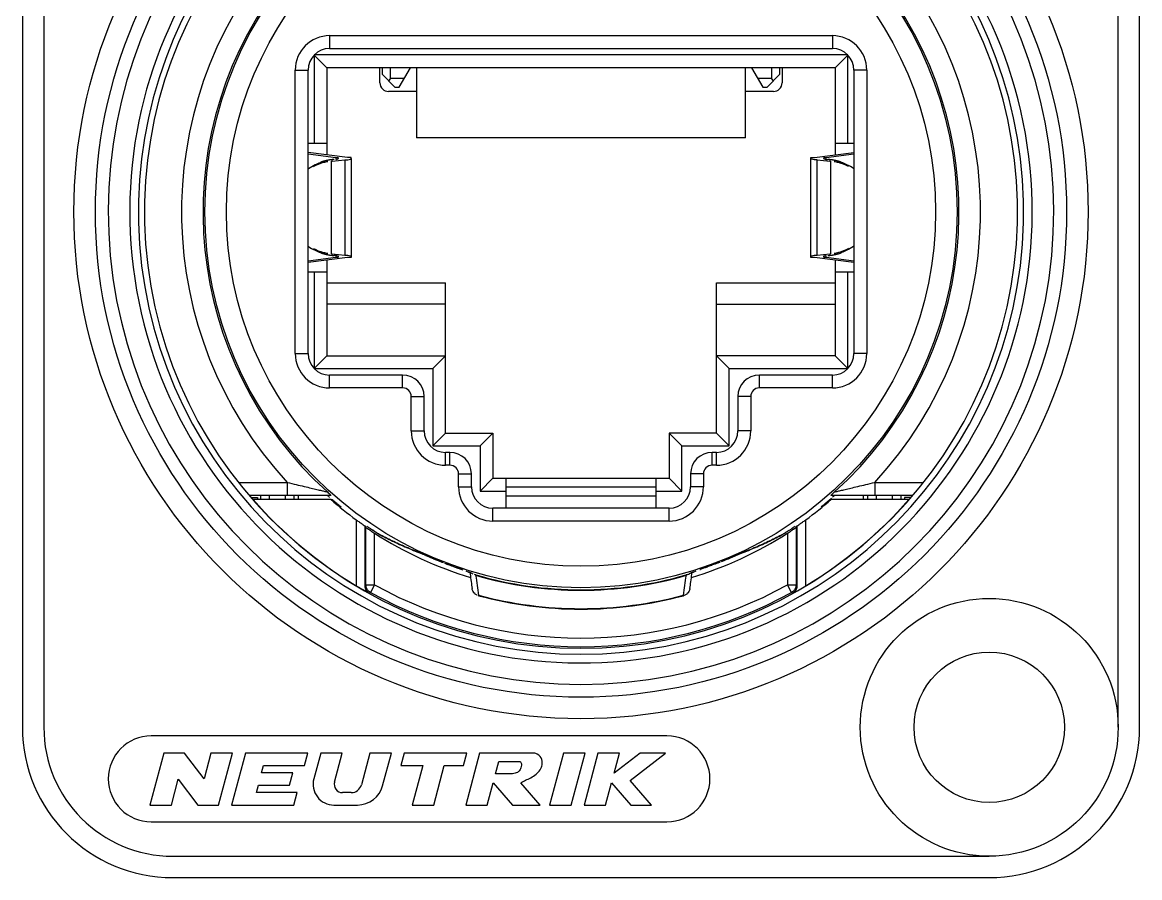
# Model space of a CAD drawing. Extents: x 0 to 52, y 0 to 62.
# Drawn here: x 0 to 52, y 0 to 39.8 of the extents above; entities that cross this region are included whole.
import ezdxf

# ---------------------------------------------------------------- set-up
doc = ezdxf.new("R2010")
doc.units = 0
doc.layers.get('0').update_dxf_attribs({"true_color": 0xffffff})

msp = doc.modelspace()

# ---------------------------------------------------------------- linework, layer by layer
at = {"linetype": 'Continuous'}
for p, q in [((0, 55), (0, 7)), ((1, 55), (1, 7)), ((51, 7), (51, 55)), ((52, 7), (52, 55)), ((14.3, 39.2), (14.3, 38.6)), ((14.3, 39.2), (37.7, 39.2)), ((37.7, 39.2), (37.7, 38.6)), ((14.3, 38.6), (37.7, 38.6)), ((13.575, 38.287), (13.575, 34.2)), ((14.175, 37.7), (13.581, 38.294)), ((38.414, 38.3), (13.587, 38.3)), ((38.419, 38.294), (37.825, 37.7)), ((38.425, 34.2), (38.425, 38.288)), ((12.7, 24.4), (12.7, 37.6)), ((12.7, 37.6), (13.3, 37.6)), ((13.3, 24.4), (13.3, 37.6)), ((14.175, 37.7), (14.175, 33.656)), ((37.825, 37.7), (14.175, 37.7)), ((16.64, 37), (16.64, 37.7)), ((16.74, 37.7), (16.74, 37.4)), ((17.14, 37.2), (17.14, 37.7)), ((17.54, 36.8), (18.06, 37.7)), ((18.34, 37.7), (18.34, 34.45)), ((33.66, 34.45), (33.66, 37.7)), ((33.94, 37.7), (34.46, 36.8)), ((34.86, 37.7), (34.86, 37.2)), ((35.26, 37.4), (35.26, 37.7)), ((35.36, 37.7), (35.36, 37)), ((37.825, 37.7), (37.825, 33.656)), ((39.3, 37.6), (38.7, 37.6)), ((38.7, 37.6), (38.7, 24.4)), ((39.3, 37.6), (39.3, 24.4)), ((17.34, 36.8), (16.74, 37.4)), ((17.14, 37.2), (17.04, 37.1)), ((17.771, 37.2), (17.14, 37.2)), ((34.86, 37.2), (34.229, 37.2)), ((35.26, 37.4), (34.66, 36.8)), ((34.96, 37.1), (34.86, 37.2)), ((18.34, 36.6), (17.04, 36.6)), ((17.34, 36.8), (17.54, 36.8)), ((34.96, 36.6), (33.66, 36.6)), ((34.46, 36.8), (34.66, 36.8)), ((33.66, 34.45), (18.34, 34.45)), ((13.3, 34.2), (14.175, 34.2)), ((37.825, 34.2), (38.7, 34.2)), ((15.13, 33.533), (13.3, 33.768)), ((14.587, 33.517), (13.3, 33.683)), ((14.42, 33.36), (14.391, 33.357)), ((14.391, 29.043), (14.391, 33.357)), ((14.507, 33.436), (14.42, 33.428)), ((14.42, 33.36), (14.42, 33.428)), ((14.42, 33.36), (15.016, 33.417)), ((14.587, 33.517), (14.587, 33.436)), ((15.016, 33.417), (15.016, 28.983)), ((15.32, 28.919), (15.32, 33.481)), ((36.68, 33.481), (36.68, 28.919)), ((36.87, 33.533), (38.7, 33.768)), ((36.984, 33.417), (37.58, 33.36)), ((36.984, 28.983), (36.984, 33.417)), ((38.7, 33.683), (37.413, 33.517)), ((37.413, 33.436), (37.413, 33.517)), ((37.58, 33.428), (37.493, 33.436)), ((37.58, 33.428), (37.58, 33.36)), ((37.609, 33.357), (37.58, 33.36)), ((37.609, 33.357), (37.609, 29.043)), ((13.3, 28.717), (14.587, 28.883)), ((15.13, 28.867), (13.3, 28.632)), ((14.175, 28.744), (14.175, 24.3)), ((14.391, 29.043), (14.42, 29.04)), ((14.42, 28.972), (14.42, 29.04)), ((14.42, 29.04), (15.016, 28.983)), ((14.42, 28.972), (14.507, 28.964)), ((14.587, 28.964), (14.587, 28.883)), ((38.7, 28.632), (36.87, 28.867)), ((36.984, 28.983), (37.58, 29.04)), ((37.413, 28.883), (37.413, 28.972)), ((37.413, 28.883), (38.7, 28.717)), ((37.493, 28.964), (37.58, 28.972)), ((37.58, 29.04), (37.609, 29.043)), ((37.58, 29.04), (37.58, 28.972)), ((37.825, 28.744), (37.825, 24.3)), ((13.3, 28.2), (14.175, 28.2)), ((13.575, 28.2), (13.575, 23.712)), ((37.825, 28.2), (38.7, 28.2)), ((38.425, 23.713), (38.425, 28.2)), ((14.175, 27.7), (19.7, 27.7)), ((19.7, 20.7), (19.7, 27.7)), ((32.3, 27.7), (37.825, 27.7)), ((32.3, 20.7), (32.3, 27.7)), ((19.7, 26.7), (14.175, 26.7)), ((32.3, 26.7), (37.825, 26.7)), ((12.7, 24.4), (13.3, 24.4)), ((14.175, 24.3), (13.581, 23.706)), ((14.175, 24.3), (19.7, 24.3)), ((19.1, 23.7), (19.7, 24.3)), ((37.825, 24.3), (32.3, 24.3)), ((32.9, 23.7), (32.3, 24.3)), ((37.825, 24.3), (38.419, 23.706)), ((39.3, 24.4), (38.7, 24.4)), ((13.586, 23.7), (19.1, 23.7)), ((19.1, 23.7), (19.1, 20.1)), ((32.9, 23.7), (38.413, 23.7)), ((32.9, 20.1), (32.9, 23.7)), ((14.3, 22.8), (14.3, 23.4)), ((17.7, 23.4), (14.3, 23.4)), ((17.7, 22.8), (17.7, 23.4)), ((37.7, 23.4), (34.3, 23.4)), ((34.3, 22.8), (34.3, 23.4)), ((37.7, 22.8), (37.7, 23.4)), ((17.7, 22.8), (14.3, 22.8)), ((18.1, 22.4), (18.7, 22.4)), ((18.1, 20.8), (18.1, 22.4)), ((18.7, 20.8), (18.7, 22.4)), ((33.9, 22.4), (33.3, 22.4)), ((33.3, 22.4), (33.3, 20.8)), ((33.9, 22.4), (33.9, 20.8)), ((37.7, 22.8), (34.3, 22.8)), ((18.1, 20.8), (18.7, 20.8)), ((19.7, 20.7), (19.1, 20.1)), ((19.7, 20.7), (21.9, 20.7)), ((21.3, 20.1), (21.9, 20.7)), ((21.9, 20.7), (21.9, 18.6)), ((32.3, 20.7), (30.1, 20.7)), ((30.7, 20.1), (30.1, 20.7)), ((30.1, 20.7), (30.1, 18.6)), ((32.3, 20.7), (32.9, 20.1)), ((33.9, 20.8), (33.3, 20.8)), ((19.1, 20.1), (21.3, 20.1)), ((19.9, 19.8), (19.7, 19.8)), ((19.7, 19.2), (19.7, 19.8)), ((19.9, 19.2), (19.9, 19.8)), ((21.3, 20.1), (21.3, 18)), ((30.7, 20.1), (32.9, 20.1)), ((30.7, 18), (30.7, 20.1)), ((32.3, 19.8), (32.1, 19.8)), ((32.1, 19.2), (32.1, 19.8)), ((32.3, 19.2), (32.3, 19.8)), ((19.9, 19.2), (19.7, 19.2)), ((20.3, 18.8), (20.9, 18.8)), ((20.3, 18.2), (20.3, 18.8)), ((20.9, 18.2), (20.9, 18.8)), ((31.7, 18.8), (31.1, 18.8)), ((31.1, 18.8), (31.1, 18.2)), ((31.7, 18.8), (31.7, 18.2)), ((32.3, 19.2), (32.1, 19.2)), ((10.085, 18.4), (12.329, 18.4)), ((12.329, 18.4), (12.329, 17.8)), ((21.9, 18.6), (21.3, 18)), ((21.9, 18.6), (30.1, 18.6)), ((22.5, 18.6), (22.5, 17.2)), ((22.5, 18.2), (29.5, 18.2)), ((29.5, 17.2), (29.5, 18.6)), ((30.1, 18.6), (30.7, 18)), ((39.671, 18.4), (41.915, 18.4)), ((39.671, 18.4), (39.671, 17.8)), ((10.573, 17.8), (14.367, 17.8)), ((10.655, 17.7), (10.95, 17.7)), ((10.95, 17.7), (10.95, 17.6)), ((11.102, 17.6), (11.1, 17.8)), ((11.502, 17.6), (11.5, 17.8)), ((12.252, 17.6), (12.253, 17.8)), ((12.652, 17.6), (12.653, 17.8)), ((12.854, 17.6), (12.856, 17.801)), ((20.3, 18.2), (20.9, 18.2)), ((21.3, 18), (22.5, 18)), ((22.5, 17.771), (29.5, 17.771)), ((29.5, 18), (30.7, 18)), ((31.7, 18.2), (31.1, 18.2)), ((37.633, 17.8), (41.427, 17.8)), ((39.146, 17.6), (39.144, 17.801)), ((39.348, 17.6), (39.347, 17.8)), ((39.748, 17.6), (39.747, 17.8)), ((40.498, 17.6), (40.5, 17.8)), ((40.898, 17.6), (40.9, 17.8)), ((41.345, 17.7), (41.05, 17.7)), ((41.05, 17.7), (41.05, 17.6)), ((14.359, 17.6), (10.736, 17.6)), ((30.1, 17.2), (21.9, 17.2)), ((21.9, 16.6), (21.9, 17.2)), ((30.1, 16.6), (30.1, 17.2)), ((41.264, 17.6), (37.641, 17.6)), ((15.537, 16.662), (15.537, 13.591)), ((36.463, 13.591), (36.463, 16.662)), ((15.937, 16.374), (15.993, 16.302)), ((15.937, 16.374), (15.937, 13.598)), ((15.993, 13.632), (15.993, 16.302)), ((30.1, 16.6), (21.9, 16.6)), ((36.007, 16.302), (36.063, 16.374)), ((36.007, 16.302), (36.007, 13.632)), ((36.063, 13.598), (36.063, 16.374)), ((16.393, 13.631), (16.393, 16.033)), ((16.676, 15.945), (16.651, 15.96)), ((35.323, 15.945), (35.324, 15.945)), ((35.324, 15.945), (35.349, 15.96)), ((35.607, 16.033), (35.607, 13.63)), ((33.364, 15.071), (33.393, 15.083)), ((19.527, 14.691), (19.579, 14.671)), ((32.421, 14.671), (32.473, 14.691)), ((20.471, 14.345), (20.499, 14.334)), ((21.048, 14.115), (21.047, 14.116)), ((21.076, 14.106), (21.048, 14.115)), ((21.099, 14.082), (21.097, 14.076)), ((21.103, 14.098), (21.099, 14.082)), ((30.897, 14.098), (30.903, 14.076)), ((30.952, 14.115), (30.924, 14.106)), ((30.953, 14.116), (30.952, 14.115)), ((15.993, 13.632), (16.393, 13.632)), ((16.393, 13.632), (16.2, 13.282)), ((35.607, 13.632), (36.007, 13.632)), ((35.8, 13.282), (35.607, 13.632)), ((20.931, 13.46), (20.931, 13.46)), ((21.224, 13.127), (21.23, 13.15)), ((30.772, 13.143), (30.77, 13.15)), ((30.776, 13.127), (30.772, 13.143)), ((31.069, 13.46), (31.069, 13.46)), ((30, 6.6), (6, 6.6)), ((6.583, 5.8), (5.935, 3.381)), ((7.551, 5.8), (6.583, 5.8)), ((8.458, 4.599), (7.551, 5.8)), ((8.78, 5.8), (8.458, 4.599)), ((9.782, 5.8), (8.78, 5.8)), ((9.134, 3.381), (9.782, 5.8)), ((10.383, 5.8), (9.735, 3.381)), ((13.285, 5.8), (10.383, 5.8)), ((13.13, 5.219), (13.285, 5.8)), ((13.886, 5.8), (13.565, 4.599)), ((14.888, 5.8), (13.886, 5.8)), ((14.526, 4.449), (14.888, 5.8)), ((16.174, 5.8), (15.778, 4.32)), ((17.176, 5.8), (16.174, 5.8)), ((16.768, 4.278), (17.176, 5.8)), ((17.777, 5.8), (17.622, 5.219)), ((20.68, 5.8), (17.777, 5.8)), ((20.524, 5.219), (20.68, 5.8)), ((21.281, 5.8), (20.633, 3.381)), ((23.7, 5.8), (21.281, 5.8)), ((25.188, 5.8), (24.54, 3.381)), ((26.189, 5.8), (25.188, 5.8)), ((25.541, 3.381), (26.189, 5.8)), ((26.79, 5.8), (26.142, 3.381)), ((27.792, 5.8), (26.79, 5.8)), ((27.542, 4.865), (27.792, 5.8)), ((28.749, 5.8), (27.542, 4.865)), ((28.285, 4.523), (29.935, 5.8)), ((29.935, 5.8), (28.749, 5.8)), ((11.138, 4.881), (11.229, 5.219)), ((11.229, 5.219), (13.13, 5.219)), ((17.622, 5.219), (18.638, 5.219)), ((18.638, 5.219), (18.145, 3.381)), ((19.147, 3.381), (19.639, 5.219)), ((19.639, 5.219), (20.524, 5.219)), ((22.023, 4.832), (22.179, 5.413)), ((22.179, 5.413), (23.146, 5.413)), ((12.589, 4.881), (11.138, 4.881)), ((12.434, 4.3), (12.589, 4.881)), ((22.749, 4.832), (22.023, 4.832)), ((6.937, 3.381), (7.258, 4.582)), ((7.258, 4.582), (8.166, 3.381)), ((10.892, 3.961), (10.983, 4.3)), ((10.983, 4.3), (12.434, 4.3)), ((21.634, 3.381), (21.91, 4.409)), ((21.91, 4.409), (22.81, 3.381)), ((24.096, 3.381), (23.196, 4.409)), ((27.144, 3.381), (27.419, 4.409)), ((27.419, 4.409), (28.321, 3.381)), ((29.287, 3.381), (28.285, 4.523)), ((12.793, 3.961), (10.892, 3.961)), ((12.637, 3.381), (12.793, 3.961)), ((15.311, 3.962), (14.9, 3.962)), ((5.935, 3.381), (6.937, 3.381)), ((8.166, 3.381), (9.134, 3.381)), ((9.735, 3.381), (12.637, 3.381)), ((14.499, 3.381), (15.6, 3.381)), ((18.145, 3.381), (19.147, 3.381)), ((20.633, 3.381), (21.634, 3.381)), ((22.81, 3.381), (24.096, 3.381)), ((24.54, 3.381), (25.541, 3.381)), ((26.142, 3.381), (27.144, 3.381)), ((28.321, 3.381), (29.287, 3.381)), ((6, 2.6), (30, 2.6)), ((7, 1), (45, 1)), ((7, 0), (45, 0))]:
    msp.add_line(p, q, dxfattribs=at)
for centre, radius in [((26, 31), 23.6), ((26, 31), 22.6), ((26, 31), 17.504), ((26, 31), 16.504), ((45, 7), 6), ((45, 7), 3.5)]:
    msp.add_circle(centre, radius, dxfattribs=at)
for centre, radius, start, end in [((26, 31), 22, 100.6343, 79.3657), ((26, 31), 21, 98.5278, 98.5093), ((26, 31), 20.6, 98.3933, 81.6067), ((26, 31), 20.318, 98.5105, 81.4895), ((26, 31), 18.592, 139.7989, 222.666), ((26, 31), 18.592, 317.334, 40.2011), ((26, 31), 17.592, 143.8234, 227.8628), ((26, 31), 17.592, 312.1372, 36.1766), ((14.3, 37.6), 1.6, 90, 180), ((37.7, 37.6), 1.6, 0, 90), ((14.3, 37.6), 1, 90, 180), ((37.7, 37.6), 1, 0, 90), ((17.04, 37), 0.4, 180, 270), ((34.96, 37), 0.4, 270, 0), ((14.3, 24.4), 1.6, 180, 270), ((14.3, 24.4), 1, 180, 270), ((37.7, 24.4), 1, 270, 0), ((37.7, 24.4), 1.6, 270, 0), ((17.7, 22.4), 1, 0, 90), ((34.3, 22.4), 1, 90, 180), ((17.7, 22.4), 0.4, 0, 90), ((34.3, 22.4), 0.4, 90, 180), ((19.7, 20.8), 1.6, 180, 270), ((19.7, 20.8), 1, 180, 270), ((32.3, 20.8), 1, 270, 0), ((32.3, 20.8), 1.6, 270, 0), ((19.9, 18.8), 1, 0, 90), ((32.1, 18.8), 1, 90, 180), ((19.9, 18.8), 0.4, 0, 90), ((32.1, 18.8), 0.4, 90, 180), ((21.9, 18.2), 1.6, 180, 270), ((21.9, 18.2), 1, 180, 270), ((30.1, 18.2), 1, 270, 0), ((30.1, 18.2), 1.6, 270, 0), ((26, 31), 20.311, 221.2795, 238.994), ((26, 31), 17.75, 229.0192, 233.8814), ((26, 31), 17.75, 306.1186, 310.9808), ((26, 31), 20.311, 301.006, 318.7205), ((26, 31), 17.785, 237.3046, 253.1992), ((26, 31), 17.785, 286.8008, 302.6954), ((26, 31), 17.546, 248.3512, 248.5346), ((26, 31), 17.546, 291.4654, 291.6488), ((26, 31), 17.62, 253.8432, 286.1568), ((26, 31), 17.597, 253.8432, 286.1568), ((26, 31), 19.848, 241.0528, 298.9454), ((26, 31), 20.248, 241.052, 298.948), ((26, 31), 18.5, 255.0394, 284.9606), ((26, 31), 18.477, 255.0394, 284.9606), ((7, 7), 7, 180, 270), ((7, 7), 6, 180, 270), ((45, 7), 7, 270, 0), ((6, 4.6), 2, 90, 270), ((30, 4.6), 2, 270, 90), ((14.499, 4.349), 0.968, 165, 270), ((14.9, 4.349), 0.387, 165, 270), ((15.311, 4.445), 0.484, 270, 345), ((15.6, 4.591), 1.209, 270, 345)]:
    msp.add_arc(centre, radius, start, end, dxfattribs=at)
for points, knots in [([(13.299, 32.997), (13.308, 33.003), (13.414, 33.077), (13.605, 33.187), (13.798, 33.27), (13.882, 33.302)], [0, 0, 0, 0, 0.0301156, 0.3873362, 0.6592478, 0.6592478, 0.6592478, 0.6592478]), ([(14.214, 33.332), (14.144, 33.32), (13.908, 33.27), (13.681, 33.179), (13.53, 33.1)], [0, 0, 0, 0, 0.2127395, 0.7248306, 0.7248306, 0.7248306, 0.7248306]), ([(14.003, 33.344), (14.002, 33.343), (13.998, 33.342), (13.992, 33.34), (13.985, 33.338), (13.976, 33.335), (13.967, 33.332), (13.958, 33.329), (13.947, 33.326), (13.936, 33.322), (13.924, 33.318), (13.911, 33.313), (13.897, 33.308), (13.887, 33.304), (13.882, 33.302)], [0, 0, 0, 0, 0.003526, 0.0109841, 0.0190301, 0.0277393, 0.0371422, 0.0472488, 0.0582198, 0.0699813, 0.0827806, 0.0965328, 0.1114709, 0.12758, 0.12758, 0.12758, 0.12758]), ([(14.225, 33.4), (14.22, 33.399), (14.211, 33.397), (14.198, 33.394), (14.185, 33.392), (14.174, 33.389), (14.163, 33.387), (14.154, 33.384), (14.145, 33.382), (14.136, 33.38), (14.128, 33.378), (14.121, 33.377), (14.115, 33.375), (14.108, 33.373), (14.103, 33.372), (14.097, 33.371), (14.092, 33.369), (14.088, 33.368), (14.082, 33.367), (14.076, 33.365), (14.07, 33.363), (14.064, 33.362), (14.059, 33.36), (14.054, 33.359), (14.048, 33.357), (14.041, 33.355), (14.034, 33.353), (14.028, 33.351), (14.023, 33.35), (14.018, 33.348), (14.012, 33.347), (14.007, 33.345), (14.004, 33.344), (14.003, 33.344)], [0, 0, 0, 0, 0.0148207, 0.0282656, 0.0410009, 0.0525802, 0.0634872, 0.0734149, 0.0828113, 0.0912498, 0.0993303, 0.1066851, 0.1135428, 0.1199303, 0.1258676, 0.1313443, 0.1363811, 0.1410981, 0.1454688, 0.1532803, 0.1599803, 0.1657464, 0.1707577, 0.1761448, 0.1824073, 0.1896875, 0.1981452, 0.2028801, 0.2079901, 0.2135032, 0.2194527, 0.2258579, 0.2292522, 0.2292522, 0.2292522, 0.2292522]), ([(14.317, 33.415), (14.309, 33.414), (14.296, 33.412), (14.276, 33.409), (14.258, 33.406), (14.241, 33.403), (14.23, 33.401), (14.225, 33.4)], [0, 0, 0, 0, 0.02173107, 0.04118509, 0.05979579, 0.07689385, 0.09260785, 0.09260785, 0.09260785, 0.09260785]), ([(14.42, 33.428), (14.41, 33.427), (14.391, 33.425), (14.364, 33.422), (14.34, 33.419), (14.324, 33.416), (14.317, 33.415)], [0, 0, 0, 0, 0.0293217, 0.0568735, 0.0817309, 0.1042694, 0.1042694, 0.1042694, 0.1042694]), ([(14.71, 33.487), (14.711, 33.488), (14.73, 33.529), (14.629, 33.512), (14.587, 33.517)], [0, 0, 0, 0, 0.0038966, 0.1316723, 0.1316723, 0.1316723, 0.1316723]), ([(14.616, 33.438), (14.64, 33.441), (14.675, 33.453), (14.704, 33.477), (14.71, 33.487)], [0, 0, 0, 0, 0.0728177, 0.1084919, 0.1084919, 0.1084919, 0.1084919]), ([(15.016, 33.417), (15.101, 33.425), (15.214, 33.406), (15.298, 33.474), (15.306, 33.489)], [0, 0, 0, 0, 0.2557124, 0.3066841, 0.3066841, 0.3066841, 0.3066841]), ([(15.306, 33.489), (15.307, 33.491), (15.334, 33.55), (15.191, 33.525), (15.13, 33.533)], [0, 0, 0, 0, 0.0055715, 0.1880857, 0.1880857, 0.1880857, 0.1880857]), ([(36.694, 33.489), (36.693, 33.491), (36.666, 33.55), (36.809, 33.525), (36.87, 33.533)], [0, 0, 0, 0, 0.0055666, 0.1881033, 0.1881033, 0.1881033, 0.1881033]), ([(36.984, 33.417), (36.899, 33.425), (36.786, 33.406), (36.702, 33.474), (36.694, 33.489)], [0, 0, 0, 0, 0.255745, 0.3067081, 0.3067081, 0.3067081, 0.3067081]), ([(37.413, 33.517), (37.371, 33.512), (37.27, 33.529), (37.289, 33.488), (37.29, 33.487)], [0, 0, 0, 0, 0.1277757, 0.1316723, 0.1316723, 0.1316723, 0.1316723]), ([(37.29, 33.487), (37.296, 33.477), (37.354, 33.429), (37.433, 33.442), (37.493, 33.436)], [0, 0, 0, 0, 0.0356742, 0.2146957, 0.2146957, 0.2146957, 0.2146957]), ([(37.998, 33.343), (37.996, 33.344), (37.992, 33.345), (37.986, 33.347), (37.978, 33.349), (37.971, 33.351), (37.965, 33.353), (37.959, 33.355), (37.953, 33.357), (37.948, 33.358), (37.944, 33.359), (37.939, 33.361), (37.935, 33.362), (37.93, 33.363), (37.925, 33.365), (37.919, 33.366), (37.913, 33.368), (37.906, 33.37), (37.899, 33.372), (37.891, 33.373), (37.883, 33.376), (37.874, 33.378), (37.865, 33.38), (37.854, 33.383), (37.843, 33.385), (37.831, 33.388), (37.818, 33.391), (37.803, 33.394), (37.788, 33.397), (37.771, 33.4), (37.753, 33.404), (37.734, 33.407), (37.713, 33.411), (37.691, 33.414), (37.666, 33.418), (37.64, 33.421), (37.611, 33.425), (37.59, 33.427), (37.58, 33.428)], [0, 0, 0, 0, 0.004436, 0.0128132, 0.0205838, 0.0277769, 0.0344426, 0.0406214, 0.0463513, 0.0516613, 0.0565845, 0.0611512, 0.0657776, 0.0707761, 0.0761654, 0.0819933, 0.0882731, 0.0950307, 0.102349, 0.1102449, 0.1187646, 0.1279337, 0.1378641, 0.1484038, 0.1601186, 0.1724133, 0.1859072, 0.2004796, 0.21604, 0.2330393, 0.2513544, 0.2709684, 0.2921282, 0.3150608, 0.3396104, 0.3660475, 0.3956193, 0.4269927, 0.4269927, 0.4269927, 0.4269927]), ([(38.442, 33.114), (38.298, 33.188), (38.08, 33.273), (37.853, 33.321), (37.784, 33.332)], [0, 0, 0, 0, 0.4868596, 0.6945602, 0.6945602, 0.6945602, 0.6945602]), ([(38.118, 33.302), (38.112, 33.304), (38.101, 33.308), (38.085, 33.314), (38.071, 33.319), (38.057, 33.324), (38.044, 33.328), (38.033, 33.332), (38.022, 33.336), (38.012, 33.339), (38.004, 33.342), (37.999, 33.343), (37.998, 33.343)], [0, 0, 0, 0, 0.0181316, 0.0349558, 0.0504542, 0.0647899, 0.0781174, 0.0903861, 0.1017901, 0.1123385, 0.1221066, 0.1267164, 0.1267164, 0.1267164, 0.1267164]), ([(38.7, 33.001), (38.698, 33.002), (38.595, 33.075), (38.405, 33.186), (38.205, 33.27), (38.118, 33.302)], [0, 0, 0, 0, 0.006355, 0.3785238, 0.6571849, 0.6571849, 0.6571849, 0.6571849]), ([(13.3, 29.399), (13.302, 29.398), (13.405, 29.325), (13.595, 29.214), (13.795, 29.13), (13.882, 29.098)], [0, 0, 0, 0, 0.006355, 0.3785238, 0.657185, 0.657185, 0.657185, 0.657185]), ([(13.543, 29.295), (13.691, 29.217), (13.912, 29.126), (14.145, 29.079), (14.214, 29.067)], [0, 0, 0, 0, 0.5007158, 0.7113541, 0.7113541, 0.7113541, 0.7113541]), ([(37.789, 29.068), (37.86, 29.08), (38.095, 29.129), (38.32, 29.222), (38.469, 29.301)], [0, 0, 0, 0, 0.2144326, 0.7208396, 0.7208396, 0.7208396, 0.7208396]), ([(38.701, 29.403), (38.692, 29.397), (38.586, 29.323), (38.395, 29.213), (38.202, 29.13), (38.118, 29.098)], [0, 0, 0, 0, 0.0301156, 0.3873362, 0.6592478, 0.6592478, 0.6592478, 0.6592478]), ([(13.882, 29.098), (13.888, 29.096), (13.899, 29.092), (13.915, 29.086), (13.929, 29.081), (13.943, 29.076), (13.956, 29.072), (13.967, 29.068), (13.978, 29.064), (13.988, 29.061), (13.996, 29.058), (14.001, 29.057), (14.002, 29.057)], [0, 0, 0, 0, 0.0181316, 0.0349558, 0.0504542, 0.0647899, 0.0781174, 0.0903861, 0.1017901, 0.1123385, 0.1221066, 0.1267164, 0.1267164, 0.1267164, 0.1267164]), ([(14.002, 29.057), (14.004, 29.056), (14.008, 29.055), (14.014, 29.053), (14.022, 29.051), (14.029, 29.049), (14.035, 29.047), (14.041, 29.045), (14.047, 29.043), (14.052, 29.042), (14.056, 29.041), (14.061, 29.039), (14.065, 29.038), (14.07, 29.037), (14.075, 29.035), (14.081, 29.034), (14.087, 29.032), (14.094, 29.03), (14.101, 29.028), (14.109, 29.027), (14.117, 29.024), (14.126, 29.022), (14.135, 29.02), (14.146, 29.017), (14.157, 29.015), (14.169, 29.012), (14.182, 29.009), (14.197, 29.006), (14.212, 29.003), (14.229, 29), (14.247, 28.996), (14.266, 28.993), (14.287, 28.989), (14.309, 28.986), (14.334, 28.982), (14.36, 28.979), (14.389, 28.975), (14.41, 28.973), (14.42, 28.972)], [0, 0, 0, 0, 0.004436, 0.0128132, 0.0205838, 0.0277769, 0.0344426, 0.0406214, 0.0463513, 0.0516613, 0.0565845, 0.0611512, 0.0657776, 0.0707761, 0.0761654, 0.0819933, 0.0882731, 0.0950307, 0.102349, 0.1102449, 0.1187646, 0.1279337, 0.1378641, 0.1484038, 0.1601186, 0.1724133, 0.1859072, 0.2004796, 0.21604, 0.2330393, 0.2513544, 0.2709684, 0.2921282, 0.3150608, 0.3396104, 0.3660475, 0.3956194, 0.4269927, 0.4269927, 0.4269927, 0.4269927]), ([(14.71, 28.913), (14.704, 28.923), (14.646, 28.971), (14.567, 28.958), (14.507, 28.964)], [0, 0, 0, 0, 0.0356742, 0.2146957, 0.2146957, 0.2146957, 0.2146957]), ([(14.587, 28.883), (14.629, 28.888), (14.73, 28.871), (14.711, 28.912), (14.71, 28.913)], [0, 0, 0, 0, 0.1277757, 0.1316723, 0.1316723, 0.1316723, 0.1316723]), ([(15.016, 28.983), (15.101, 28.975), (15.214, 28.994), (15.298, 28.926), (15.306, 28.911)], [0, 0, 0, 0, 0.255745, 0.3067081, 0.3067081, 0.3067081, 0.3067081]), ([(15.306, 28.911), (15.307, 28.909), (15.334, 28.85), (15.191, 28.875), (15.13, 28.867)], [0, 0, 0, 0, 0.0055666, 0.1881033, 0.1881033, 0.1881033, 0.1881033]), ([(36.87, 28.867), (36.809, 28.875), (36.666, 28.85), (36.693, 28.909), (36.694, 28.911)], [0, 0, 0, 0, 0.1825367, 0.1881033, 0.1881033, 0.1881033, 0.1881033]), ([(36.694, 28.911), (36.702, 28.926), (36.786, 28.994), (36.899, 28.975), (36.984, 28.983)], [0, 0, 0, 0, 0.0509631, 0.3067081, 0.3067081, 0.3067081, 0.3067081]), ([(37.29, 28.913), (37.289, 28.912), (37.27, 28.871), (37.371, 28.888), (37.413, 28.883)], [0, 0, 0, 0, 0.0038966, 0.1316723, 0.1316723, 0.1316723, 0.1316723]), ([(37.384, 28.962), (37.36, 28.959), (37.325, 28.947), (37.296, 28.923), (37.29, 28.913)], [0, 0, 0, 0, 0.0728177, 0.1084919, 0.1084919, 0.1084919, 0.1084919]), ([(37.58, 28.972), (37.59, 28.973), (37.609, 28.975), (37.636, 28.978), (37.66, 28.981), (37.676, 28.984), (37.683, 28.985)], [0, 0, 0, 0, 0.0293217, 0.0568735, 0.0817309, 0.1042694, 0.1042694, 0.1042694, 0.1042694]), ([(37.683, 28.985), (37.691, 28.986), (37.704, 28.988), (37.724, 28.991), (37.742, 28.994), (37.759, 28.997), (37.774, 29), (37.789, 29.003), (37.798, 29.005), (37.802, 29.006)], [0, 0, 0, 0, 0.0217311, 0.0411851, 0.0597958, 0.0768939, 0.0926078, 0.1074286, 0.1208734, 0.1208734, 0.1208734, 0.1208734]), ([(37.802, 29.006), (37.807, 29.007), (37.815, 29.008), (37.826, 29.011), (37.837, 29.013), (37.846, 29.016), (37.855, 29.018), (37.864, 29.02), (37.872, 29.022), (37.879, 29.023), (37.885, 29.025), (37.892, 29.027), (37.897, 29.028), (37.903, 29.029), (37.908, 29.031), (37.912, 29.032), (37.918, 29.033), (37.924, 29.035), (37.93, 29.037), (37.936, 29.038), (37.941, 29.04), (37.946, 29.041), (37.952, 29.043), (37.959, 29.045), (37.966, 29.047), (37.972, 29.049), (37.977, 29.05), (37.982, 29.052), (37.988, 29.053), (37.993, 29.055), (37.996, 29.056), (37.997, 29.056)], [0, 0, 0, 0, 0.0127353, 0.0243146, 0.0352217, 0.0451493, 0.0545458, 0.0629842, 0.0710647, 0.0784195, 0.0852773, 0.0916647, 0.097602, 0.1030787, 0.1081156, 0.1128326, 0.1172033, 0.1250148, 0.1317147, 0.1374808, 0.1424921, 0.1478793, 0.1541418, 0.161422, 0.1698796, 0.1746145, 0.1797245, 0.1852376, 0.1911871, 0.1975923, 0.2009866, 0.2009866, 0.2009866, 0.2009866]), ([(37.997, 29.056), (37.998, 29.057), (38.002, 29.058), (38.008, 29.06), (38.015, 29.062), (38.024, 29.065), (38.033, 29.068), (38.042, 29.071), (38.053, 29.074), (38.064, 29.078), (38.076, 29.082), (38.089, 29.087), (38.103, 29.092), (38.113, 29.096), (38.118, 29.098)], [0, 0, 0, 0, 0.003526, 0.0109841, 0.0190301, 0.0277393, 0.0371422, 0.0472488, 0.0582198, 0.0699813, 0.0827806, 0.0965328, 0.1114709, 0.12758, 0.12758, 0.12758, 0.12758]), ([(12.329, 18.4), (12.47, 18.367), (12.734, 18.305), (13.105, 18.217), (13.425, 18.14), (13.692, 18.076), (13.905, 18.025), (14.057, 17.989), (14.148, 17.967), (14.188, 17.958), (14.198, 17.955)], [0, 0, 0, 0, 0.433221, 0.814454, 1.143454, 1.419488, 1.639858, 1.798315, 1.890915, 1.920604, 1.920604, 1.920604, 1.920604]), ([(37.802, 17.955), (37.812, 17.958), (37.852, 17.967), (37.942, 17.989), (38.095, 18.025), (38.308, 18.076), (38.575, 18.14), (38.895, 18.217), (39.266, 18.305), (39.53, 18.367), (39.671, 18.4)], [0, 0, 0, 0, 0.029485, 0.12209, 0.28062, 0.501124, 0.777281, 1.106349, 1.487553, 1.920604, 1.920604, 1.920604, 1.920604]), ([(14.198, 17.955), (14.226, 17.929), (14.266, 17.891), (14.332, 17.836), (14.343, 17.818), (14.37, 17.8), (14.367, 17.8)], [0, 0, 0, 0, 0.1140634, 0.1821092, 0.2184174, 0.2295048, 0.2295048, 0.2295048, 0.2295048]), ([(14.299, 17.702), (14.285, 17.714), (14.259, 17.737), (14.233, 17.76), (14.221, 17.771)], [0, 0, 0, 0, 0.0546124, 0.1039527, 0.1039527, 0.1039527, 0.1039527]), ([(37.633, 17.8), (37.624, 17.8), (37.688, 17.841), (37.709, 17.876), (37.772, 17.928), (37.802, 17.955)], [0, 0, 0, 0, 0.0274932, 0.1074772, 0.2294992, 0.2294992, 0.2294992, 0.2294992]), ([(37.812, 17.8), (37.79, 17.78), (37.756, 17.75), (37.722, 17.721), (37.711, 17.711)], [0, 0, 0, 0, 0.090118, 0.1345812, 0.1345812, 0.1345812, 0.1345812]), ([(14.543, 17.492), (14.517, 17.514), (14.464, 17.559), (14.411, 17.604), (14.384, 17.628)], [0, 0, 0, 0, 0.1002261, 0.2091262, 0.2091262, 0.2091262, 0.2091262]), ([(14.831, 17.254), (14.763, 17.309), (14.667, 17.388), (14.572, 17.468), (14.543, 17.492)], [0, 0, 0, 0, 0.2614516, 0.3741483, 0.3741483, 0.3741483, 0.3741483]), ([(37.444, 17.481), (37.423, 17.464), (37.382, 17.429), (37.318, 17.376), (37.252, 17.321), (37.207, 17.285), (37.185, 17.267)], [0, 0, 0, 0, 0.0794021, 0.1635483, 0.2501662, 0.3355217, 0.3355217, 0.3355217, 0.3355217]), ([(37.525, 17.55), (37.517, 17.543), (37.49, 17.52), (37.462, 17.497), (37.444, 17.481)], [0, 0, 0, 0, 0.0339035, 0.1071734, 0.1071734, 0.1071734, 0.1071734]), ([(37.663, 17.669), (37.653, 17.66), (37.629, 17.64), (37.591, 17.607), (37.556, 17.577), (37.533, 17.557), (37.525, 17.55)], [0, 0, 0, 0, 0.0431461, 0.0926704, 0.1502369, 0.1821774, 0.1821774, 0.1821774, 0.1821774]), ([(15.537, 16.662), (15.591, 16.622), (15.687, 16.552), (15.813, 16.466), (15.888, 16.405), (15.93, 16.383), (15.937, 16.374)], [0, 0, 0, 0, 0.1994255, 0.3572516, 0.457541, 0.4926314, 0.4926314, 0.4926314, 0.4926314]), ([(36.063, 16.374), (36.07, 16.383), (36.112, 16.405), (36.187, 16.466), (36.313, 16.552), (36.409, 16.622), (36.463, 16.662)], [0, 0, 0, 0, 0.0350903, 0.1353798, 0.2932058, 0.4926314, 0.4926314, 0.4926314, 0.4926314]), ([(16.022, 16.281), (16.05, 16.264), (16.118, 16.212), (16.243, 16.131), (16.339, 16.067), (16.393, 16.033)], [0, 0, 0, 0, 0.1001142, 0.2553507, 0.4465674, 0.4465674, 0.4465674, 0.4465674]), ([(16.027, 16.363), (16.044, 16.351), (16.072, 16.332), (16.099, 16.314), (16.109, 16.307)], [0, 0, 0, 0, 0.06237874, 0.09843856, 0.09843856, 0.09843856, 0.09843856]), ([(16.109, 16.307), (16.119, 16.301), (16.148, 16.281), (16.177, 16.262), (16.196, 16.249)], [0, 0, 0, 0, 0.0354949, 0.1046118, 0.1046118, 0.1046118, 0.1046118]), ([(16.196, 16.249), (16.214, 16.237), (16.25, 16.213), (16.303, 16.179), (16.353, 16.146), (16.393, 16.121), (16.416, 16.106), (16.423, 16.101)], [0, 0, 0, 0, 0.0663357, 0.1295373, 0.1892639, 0.2451727, 0.2715997, 0.2715997, 0.2715997, 0.2715997]), ([(16.402, 16.115), (16.387, 16.125), (16.337, 16.157), (16.269, 16.201), (16.217, 16.235), (16.198, 16.248)], [0, 0, 0, 0, 0.0546129, 0.1771352, 0.243236, 0.243236, 0.243236, 0.243236]), ([(35.583, 16.105), (35.596, 16.113), (35.622, 16.13), (35.663, 16.157), (35.706, 16.185), (35.751, 16.214), (35.782, 16.235), (35.798, 16.245)], [0, 0, 0, 0, 0.0458969, 0.0947097, 0.146217, 0.2001795, 0.2563563, 0.2563563, 0.2563563, 0.2563563]), ([(35.692, 16.175), (35.675, 16.164), (35.643, 16.144), (35.611, 16.123), (35.596, 16.113)], [0, 0, 0, 0, 0.0597858, 0.1145044, 0.1145044, 0.1145044, 0.1145044]), ([(35.607, 16.033), (35.661, 16.067), (35.757, 16.131), (35.883, 16.212), (35.958, 16.271), (36, 16.292), (36.007, 16.302)], [0, 0, 0, 0, 0.1912167, 0.3464532, 0.4465674, 0.4817856, 0.4817856, 0.4817856, 0.4817856]), ([(35.798, 16.245), (35.814, 16.256), (35.846, 16.277), (35.896, 16.311), (35.938, 16.339), (35.964, 16.357), (35.973, 16.363)], [0, 0, 0, 0, 0.0581412, 0.1180073, 0.179346, 0.2110723, 0.2110723, 0.2110723, 0.2110723]), ([(35.859, 16.286), (35.858, 16.285), (35.839, 16.272), (35.819, 16.259), (35.8, 16.247)], [0, 0, 0, 0, 0.00156162, 0.07015328, 0.07015328, 0.07015328, 0.07015328]), ([(16.481, 16.065), (16.469, 16.072), (16.442, 16.089), (16.416, 16.106), (16.402, 16.115)], [0, 0, 0, 0, 0.04399399, 0.09362695, 0.09362695, 0.09362695, 0.09362695]), ([(16.423, 16.101), (16.431, 16.097), (16.444, 16.088), (16.458, 16.079), (16.465, 16.074)], [0, 0, 0, 0, 0.0253602, 0.04961631, 0.04961631, 0.04961631, 0.04961631]), ([(16.465, 16.074), (16.472, 16.07), (16.49, 16.059), (16.52, 16.04), (16.552, 16.02), (16.579, 16.003), (16.597, 15.992), (16.604, 15.988)], [0, 0, 0, 0, 0.0231205, 0.0658426, 0.1037056, 0.136477, 0.1639535, 0.1639535, 0.1639535, 0.1639535]), ([(16.604, 15.988), (16.591, 15.996), (16.561, 16.014), (16.52, 16.04), (16.492, 16.058), (16.481, 16.065)], [0, 0, 0, 0, 0.0439783, 0.1057825, 0.1444712, 0.1444712, 0.1444712, 0.1444712]), ([(16.604, 15.988), (16.611, 15.984), (16.622, 15.977), (16.637, 15.968), (16.65, 15.96), (16.659, 15.954), (16.665, 15.951), (16.667, 15.95)], [0, 0, 0, 0, 0.02224898, 0.03970208, 0.05335705, 0.0656823, 0.07349484, 0.07349484, 0.07349484, 0.07349484]), ([(16.651, 15.96), (16.648, 15.961), (16.641, 15.965), (16.625, 15.975), (16.612, 15.983), (16.604, 15.988)], [0, 0, 0, 0, 0.00796834, 0.02551094, 0.05484009, 0.05484009, 0.05484009, 0.05484009]), ([(16.676, 15.945), (16.885, 15.836), (17.311, 15.624), (17.955, 15.336), (18.392, 15.163), (18.607, 15.082)], [0, 0, 0, 0, 0.706619, 1.427166, 2.116003, 2.116003, 2.116003, 2.116003]), ([(18.607, 15.083), (18.382, 15.168), (17.937, 15.345), (17.293, 15.634), (16.877, 15.841), (16.677, 15.946)], [0, 0, 0, 0, 0.722041, 1.436746, 2.115882, 2.115882, 2.115882, 2.115882]), ([(35.322, 15.946), (35.122, 15.841), (34.706, 15.634), (34.063, 15.345), (33.618, 15.168), (33.393, 15.083)], [0, 0, 0, 0, 0.678001, 1.392706, 2.114747, 2.114747, 2.114747, 2.114747]), ([(33.393, 15.082), (33.608, 15.163), (34.045, 15.336), (34.689, 15.624), (35.115, 15.836), (35.323, 15.945)], [0, 0, 0, 0, 0.689493, 1.410052, 2.115391, 2.115391, 2.115391, 2.115391]), ([(35.323, 15.945), (35.326, 15.946), (35.333, 15.95), (35.342, 15.955), (35.353, 15.961), (35.363, 15.968), (35.376, 15.976), (35.386, 15.981), (35.391, 15.985)], [0, 0, 0, 0, 0.00996066, 0.02318811, 0.0337573, 0.0458349, 0.06073531, 0.07888538, 0.07888538, 0.07888538, 0.07888538]), ([(35.396, 15.988), (35.388, 15.983), (35.374, 15.975), (35.359, 15.965), (35.352, 15.961), (35.349, 15.96)], [0, 0, 0, 0, 0.02880002, 0.04607826, 0.05398383, 0.05398383, 0.05398383, 0.05398383]), ([(35.391, 15.985), (35.397, 15.988), (35.41, 15.997), (35.424, 16.005), (35.431, 16.009)], [0, 0, 0, 0, 0.02159612, 0.04680446, 0.04680446, 0.04680446, 0.04680446]), ([(35.431, 16.009), (35.439, 16.014), (35.456, 16.025), (35.484, 16.042), (35.514, 16.061), (35.535, 16.075), (35.547, 16.082)], [0, 0, 0, 0, 0.0288661, 0.0613642, 0.0974171, 0.136909, 0.136909, 0.136909, 0.136909]), ([(35.517, 16.063), (35.506, 16.056), (35.478, 16.039), (35.449, 16.021), (35.431, 16.01), (35.431, 16.009)], [0, 0, 0, 0, 0.0383703, 0.0993808, 0.1015717, 0.1015717, 0.1015717, 0.1015717]), ([(35.596, 16.113), (35.582, 16.104), (35.555, 16.088), (35.529, 16.071), (35.517, 16.063)], [0, 0, 0, 0, 0.04958691, 0.09336914, 0.09336914, 0.09336914, 0.09336914]), ([(18.627, 15.074), (18.628, 15.074), (18.631, 15.073), (18.636, 15.07), (18.646, 15.066), (18.658, 15.061), (18.673, 15.054), (18.683, 15.049), (18.689, 15.047)], [0, 0, 0, 0, 0.00197877, 0.00865342, 0.01864218, 0.03199624, 0.04857051, 0.06763864, 0.06763864, 0.06763864, 0.06763864]), ([(18.718, 15.034), (18.693, 15.045), (18.663, 15.058), (18.634, 15.072), (18.628, 15.074)], [0, 0, 0, 0, 0.08129006, 0.0987107, 0.0987107, 0.0987107, 0.0987107]), ([(18.739, 15.025), (18.737, 15.026), (18.73, 15.029), (18.723, 15.032), (18.718, 15.034)], [0, 0, 0, 0, 0.00755267, 0.02280339, 0.02280339, 0.02280339, 0.02280339]), ([(18.72, 15.033), (18.724, 15.031), (18.736, 15.026), (18.757, 15.017), (18.779, 15.007), (18.793, 15), (18.798, 14.998)], [0, 0, 0, 0, 0.0125055, 0.03963241, 0.06963543, 0.08570109, 0.08570109, 0.08570109, 0.08570109]), ([(19.527, 14.691), (19.446, 14.724), (19.289, 14.787), (19.071, 14.879), (18.909, 14.949), (18.821, 14.988), (18.796, 14.999)], [0, 0, 0, 0, 0.262478, 0.5060193, 0.7103704, 0.7934132, 0.7934132, 0.7934132, 0.7934132]), ([(18.798, 14.998), (18.803, 14.996), (18.819, 14.989), (18.847, 14.977), (18.881, 14.961), (18.919, 14.945), (18.958, 14.928), (19, 14.91), (19.045, 14.891), (19.091, 14.871), (19.139, 14.85), (19.19, 14.829), (19.242, 14.807), (19.296, 14.785), (19.351, 14.762), (19.408, 14.739), (19.466, 14.716), (19.506, 14.7), (19.526, 14.692), (19.527, 14.691)], [0, 0, 0, 0, 0.0167537, 0.0522611, 0.0904117, 0.1311594, 0.1744479, 0.2202072, 0.2683499, 0.3187704, 0.3713571, 0.4259872, 0.4825187, 0.5407983, 0.600681, 0.662012, 0.7246229, 0.7883287, 0.7909289, 0.7909289, 0.7909289, 0.7909289]), ([(19.651, 14.643), (19.677, 14.633), (19.726, 14.614), (19.799, 14.586), (19.869, 14.559), (19.936, 14.534), (20.001, 14.511), (20.062, 14.489), (20.119, 14.468), (20.172, 14.449), (20.221, 14.431), (20.267, 14.415), (20.295, 14.405), (20.309, 14.401)], [0, 0, 0, 0, 0.0805712, 0.1586498, 0.2338772, 0.3059389, 0.3745106, 0.4393252, 0.5001975, 0.5569656, 0.6093346, 0.657236, 0.7007095, 0.7007095, 0.7007095, 0.7007095]), ([(19.937, 14.534), (19.898, 14.549), (19.82, 14.578), (19.743, 14.607), (19.703, 14.622)], [0, 0, 0, 0, 0.123137, 0.24952, 0.24952, 0.24952, 0.24952]), ([(32.421, 14.671), (32.341, 14.639), (32.187, 14.58), (31.971, 14.5), (31.788, 14.434), (31.655, 14.388), (31.584, 14.363), (31.561, 14.355)], [0, 0, 0, 0, 0.2583603, 0.4942834, 0.6920012, 0.8416748, 0.9159671, 0.9159671, 0.9159671, 0.9159671]), ([(32.545, 14.72), (32.57, 14.73), (32.619, 14.75), (32.692, 14.78), (32.763, 14.809), (32.83, 14.837), (32.894, 14.864), (32.955, 14.89), (33.012, 14.915), (33.065, 14.938), (33.115, 14.96), (33.16, 14.98), (33.189, 14.993), (33.203, 14.999)], [0, 0, 0, 0, 0.0812813, 0.1601394, 0.2362539, 0.3093359, 0.3790849, 0.4452336, 0.5075567, 0.565846, 0.6199217, 0.6696545, 0.7149485, 0.7149485, 0.7149485, 0.7149485]), ([(33.207, 15), (33.181, 14.989), (33.094, 14.95), (32.97, 14.897), (32.871, 14.855), (32.835, 14.839)], [0, 0, 0, 0, 0.0826796, 0.2871234, 0.4052157, 0.4052157, 0.4052157, 0.4052157]), ([(33.203, 14.999), (33.216, 15.004), (33.239, 15.015), (33.272, 15.029), (33.3, 15.042), (33.324, 15.053), (33.343, 15.061), (33.358, 15.068), (33.366, 15.072), (33.37, 15.073), (33.37, 15.073)], [0, 0, 0, 0, 0.0407415, 0.076555, 0.1073403, 0.1332931, 0.154807, 0.1712743, 0.1819165, 0.1830434, 0.1830434, 0.1830434, 0.1830434]), ([(33.288, 15.037), (33.282, 15.034), (33.275, 15.031), (33.267, 15.027), (33.266, 15.027)], [0, 0, 0, 0, 0.02040733, 0.02481091, 0.02481091, 0.02481091, 0.02481091]), ([(33.372, 15.074), (33.367, 15.072), (33.349, 15.064), (33.332, 15.056), (33.319, 15.05)], [0, 0, 0, 0, 0.01716751, 0.05757268, 0.05757268, 0.05757268, 0.05757268]), ([(20.049, 14.493), (20.047, 14.494), (20.043, 14.495), (20.04, 14.496), (20.038, 14.497)], [0, 0, 0, 0, 0.0059432, 0.01081898, 0.01081898, 0.01081898, 0.01081898]), ([(20.236, 14.426), (20.234, 14.427), (20.23, 14.428), (20.226, 14.43), (20.225, 14.43)], [0, 0, 0, 0, 0.00722611, 0.01182983, 0.01182983, 0.01182983, 0.01182983]), ([(20.309, 14.401), (20.321, 14.396), (20.344, 14.388), (20.377, 14.377), (20.405, 14.368), (20.428, 14.359), (20.448, 14.353), (20.462, 14.348), (20.472, 14.344), (20.476, 14.343), (20.477, 14.342)], [0, 0, 0, 0, 0.0390736, 0.0733147, 0.1027242, 0.1275212, 0.1480909, 0.1638715, 0.1745553, 0.1778584, 0.1778584, 0.1778584, 0.1778584]), ([(20.41, 14.365), (20.397, 14.37), (20.382, 14.375), (20.367, 14.381), (20.365, 14.381)], [0, 0, 0, 0, 0.04273225, 0.04755528, 0.04755528, 0.04755528, 0.04755528]), ([(20.476, 14.343), (20.471, 14.345), (20.453, 14.351), (20.435, 14.357), (20.422, 14.361)], [0, 0, 0, 0, 0.01667422, 0.05783734, 0.05783734, 0.05783734, 0.05783734]), ([(20.937, 14.159), (20.889, 14.178), (20.793, 14.215), (20.696, 14.254), (20.648, 14.273)], [0, 0, 0, 0, 0.1531771, 0.3103257, 0.3103257, 0.3103257, 0.3103257]), ([(20.761, 14.227), (20.794, 14.214), (20.86, 14.187), (20.927, 14.162), (20.96, 14.149)], [0, 0, 0, 0, 0.1072268, 0.2145756, 0.2145756, 0.2145756, 0.2145756]), ([(20.83, 14.199), (20.833, 14.178), (20.852, 14.039), (20.886, 13.792), (20.916, 13.566), (20.931, 13.459)], [0, 0, 0, 0, 0.0635173, 0.4228555, 0.7467517, 0.7467517, 0.7467517, 0.7467517]), ([(21.076, 14.106), (21.078, 14.106), (21.081, 14.101), (21.082, 14.095), (21.082, 14.09), (21.083, 14.088)], [0, 0, 0, 0, 0.00538654, 0.01430531, 0.02038853, 0.02038853, 0.02038853, 0.02038853]), ([(21.103, 14.098), (21.099, 14.099), (21.09, 14.102), (21.081, 14.105), (21.076, 14.106)], [0, 0, 0, 0, 0.01406319, 0.02856134, 0.02856134, 0.02856134, 0.02856134]), ([(21.097, 14.076), (21.095, 14.077), (21.09, 14.078), (21.085, 14.08), (21.083, 14.08)], [0, 0, 0, 0, 0.00733179, 0.01482576, 0.01482576, 0.01482576, 0.01482576]), ([(21.097, 14.076), (21.119, 13.919), (21.164, 13.611), (21.208, 13.302), (21.23, 13.15)], [0, 0, 0, 0, 0.4743296, 0.9356876, 0.9356876, 0.9356876, 0.9356876]), ([(30.77, 13.15), (30.792, 13.302), (30.836, 13.61), (30.881, 13.919), (30.903, 14.076)], [0, 0, 0, 0, 0.4612615, 0.9356876, 0.9356876, 0.9356876, 0.9356876]), ([(30.924, 14.106), (30.919, 14.105), (30.91, 14.102), (30.901, 14.099), (30.897, 14.098)], [0, 0, 0, 0, 0.01429597, 0.02856141, 0.02856141, 0.02856141, 0.02856141]), ([(30.917, 14.08), (30.915, 14.08), (30.91, 14.078), (30.905, 14.077), (30.903, 14.076)], [0, 0, 0, 0, 0.00739155, 0.01482565, 0.01482565, 0.01482565, 0.01482565]), ([(30.924, 14.106), (30.922, 14.105), (30.919, 14.101), (30.918, 14.095), (30.918, 14.09), (30.917, 14.088)], [0, 0, 0, 0, 0.0053753, 0.01428537, 0.02036536, 0.02036536, 0.02036536, 0.02036536]), ([(31.049, 14.151), (31.042, 14.146), (31.015, 14.125), (30.984, 14.107), (30.96, 14.096)], [0, 0, 0, 0, 0.0236983, 0.1047092, 0.1047092, 0.1047092, 0.1047092]), ([(31.04, 14.149), (31.074, 14.162), (31.14, 14.188), (31.207, 14.214), (31.24, 14.227)], [0, 0, 0, 0, 0.10735, 0.2145783, 0.2145783, 0.2145783, 0.2145783]), ([(31.352, 14.273), (31.303, 14.254), (31.207, 14.215), (31.111, 14.178), (31.063, 14.159)], [0, 0, 0, 0, 0.1571897, 0.3103258, 0.3103258, 0.3103258, 0.3103258]), ([(31.069, 13.459), (31.083, 13.565), (31.114, 13.789), (31.147, 14.036), (31.167, 14.177), (31.17, 14.199)], [0, 0, 0, 0, 0.3199245, 0.679252, 0.7467507, 0.7467507, 0.7467507, 0.7467507]), ([(31.523, 14.342), (31.523, 14.342), (31.525, 14.343), (31.53, 14.345), (31.539, 14.348), (31.55, 14.352), (31.559, 14.355), (31.564, 14.357), (31.565, 14.357)], [0, 0, 0, 0, 0.00072706, 0.00714083, 0.01624156, 0.02798106, 0.04236452, 0.04465073, 0.04465073, 0.04465073, 0.04465073]), ([(31.561, 14.355), (31.554, 14.353), (31.541, 14.349), (31.529, 14.345), (31.524, 14.343)], [0, 0, 0, 0, 0.02239177, 0.03950253, 0.03950253, 0.03950253, 0.03950253]), ([(15.537, 13.591), (15.577, 13.567), (15.658, 13.519), (15.781, 13.448), (15.903, 13.379), (16.024, 13.313), (16.103, 13.27), (16.143, 13.249)], [0, 0, 0, 0, 0.1394787, 0.283227, 0.4245914, 0.5609598, 0.6957823, 0.6957823, 0.6957823, 0.6957823]), ([(15.937, 13.598), (15.946, 13.604), (15.965, 13.615), (15.984, 13.626), (15.993, 13.632)], [0, 0, 0, 0, 0.03256858, 0.06511056, 0.06511056, 0.06511056, 0.06511056]), ([(15.937, 13.598), (15.937, 13.563), (15.947, 13.492), (15.988, 13.393), (16.054, 13.309), (16.112, 13.266), (16.143, 13.249)], [0, 0, 0, 0, 0.1062692, 0.2122292, 0.3178704, 0.4242558, 0.4242558, 0.4242558, 0.4242558]), ([(16.2, 13.282), (16.158, 13.304), (16.083, 13.365), (16.01, 13.489), (15.993, 13.584), (15.993, 13.632)], [0, 0, 0, 0, 0.1413017, 0.2826069, 0.4239086, 0.4239086, 0.4239086, 0.4239086]), ([(36.007, 13.632), (36.007, 13.584), (35.99, 13.489), (35.917, 13.365), (35.842, 13.304), (35.8, 13.282)], [0, 0, 0, 0, 0.1413017, 0.2826069, 0.4239086, 0.4239086, 0.4239086, 0.4239086]), ([(35.857, 13.249), (35.882, 13.263), (35.929, 13.296), (35.987, 13.358), (36.03, 13.432), (36.057, 13.513), (36.063, 13.57), (36.063, 13.598)], [0, 0, 0, 0, 0.0851315, 0.170061, 0.254736, 0.3394421, 0.424707, 0.424707, 0.424707, 0.424707]), ([(36.063, 13.598), (36.054, 13.604), (36.035, 13.615), (36.016, 13.626), (36.007, 13.632)], [0, 0, 0, 0, 0.03256858, 0.06511056, 0.06511056, 0.06511056, 0.06511056]), ([(16.143, 13.249), (16.152, 13.254), (16.171, 13.265), (16.19, 13.276), (16.2, 13.282)], [0, 0, 0, 0, 0.03273842, 0.06545067, 0.06545067, 0.06545067, 0.06545067]), ([(21.053, 13.222), (21.037, 13.237), (20.993, 13.286), (20.95, 13.368), (20.934, 13.435), (20.931, 13.46)], [0, 0, 0, 0, 0.0658309, 0.1971891, 0.2714353, 0.2714353, 0.2714353, 0.2714353]), ([(21.072, 13.222), (21.027, 13.256), (20.973, 13.321), (20.945, 13.397), (20.939, 13.421)], [0, 0, 0, 0, 0.1687806, 0.2425041, 0.2425041, 0.2425041, 0.2425041]), ([(21.162, 13.149), (21.142, 13.158), (21.104, 13.18), (21.069, 13.207), (21.053, 13.222)], [0, 0, 0, 0, 0.0658665, 0.1316724, 0.1316724, 0.1316724, 0.1316724]), ([(30.947, 13.223), (30.931, 13.208), (30.88, 13.166), (30.818, 13.138), (30.776, 13.127)], [0, 0, 0, 0, 0.0659802, 0.1975416, 0.1975416, 0.1975416, 0.1975416]), ([(31.061, 13.421), (31.055, 13.397), (31.027, 13.321), (30.973, 13.256), (30.928, 13.222)], [0, 0, 0, 0, 0.073784, 0.2425646, 0.2425646, 0.2425646, 0.2425646]), ([(31.069, 13.46), (31.066, 13.435), (31.05, 13.369), (31.007, 13.287), (30.963, 13.238), (30.947, 13.223)], [0, 0, 0, 0, 0.0737737, 0.205073, 0.2710447, 0.2710447, 0.2710447, 0.2710447]), ([(35.857, 13.249), (35.848, 13.254), (35.829, 13.265), (35.81, 13.276), (35.8, 13.282)], [0, 0, 0, 0, 0.03273842, 0.06545067, 0.06545067, 0.06545067, 0.06545067]), ([(23.196, 4.409), (23.343, 4.502), (23.677, 4.643), (24.074, 4.911), (24.215, 5.278), (24.182, 5.6), (23.938, 5.788), (23.764, 5.808), (23.7, 5.8)], [0, 0, 0, 0, 0.522265, 1.100091, 1.351429, 1.67615, 1.99407, 2.187658, 2.187658, 2.187658, 2.187658]), ([(23.146, 5.413), (23.148, 5.412), (23.192, 5.392), (23.256, 5.258), (23.201, 5.085), (23.089, 4.899), (22.907, 4.851), (22.788, 4.838), (22.749, 4.832)], [0, 0, 0, 0, 0.0058892, 0.1453995, 0.3782182, 0.5311397, 0.7766064, 0.8952906, 0.8952906, 0.8952906, 0.8952906])]:
    msp.add_open_spline(points, degree=3, knots=knots, dxfattribs=at)

doc.saveas('drawing.dxf')
